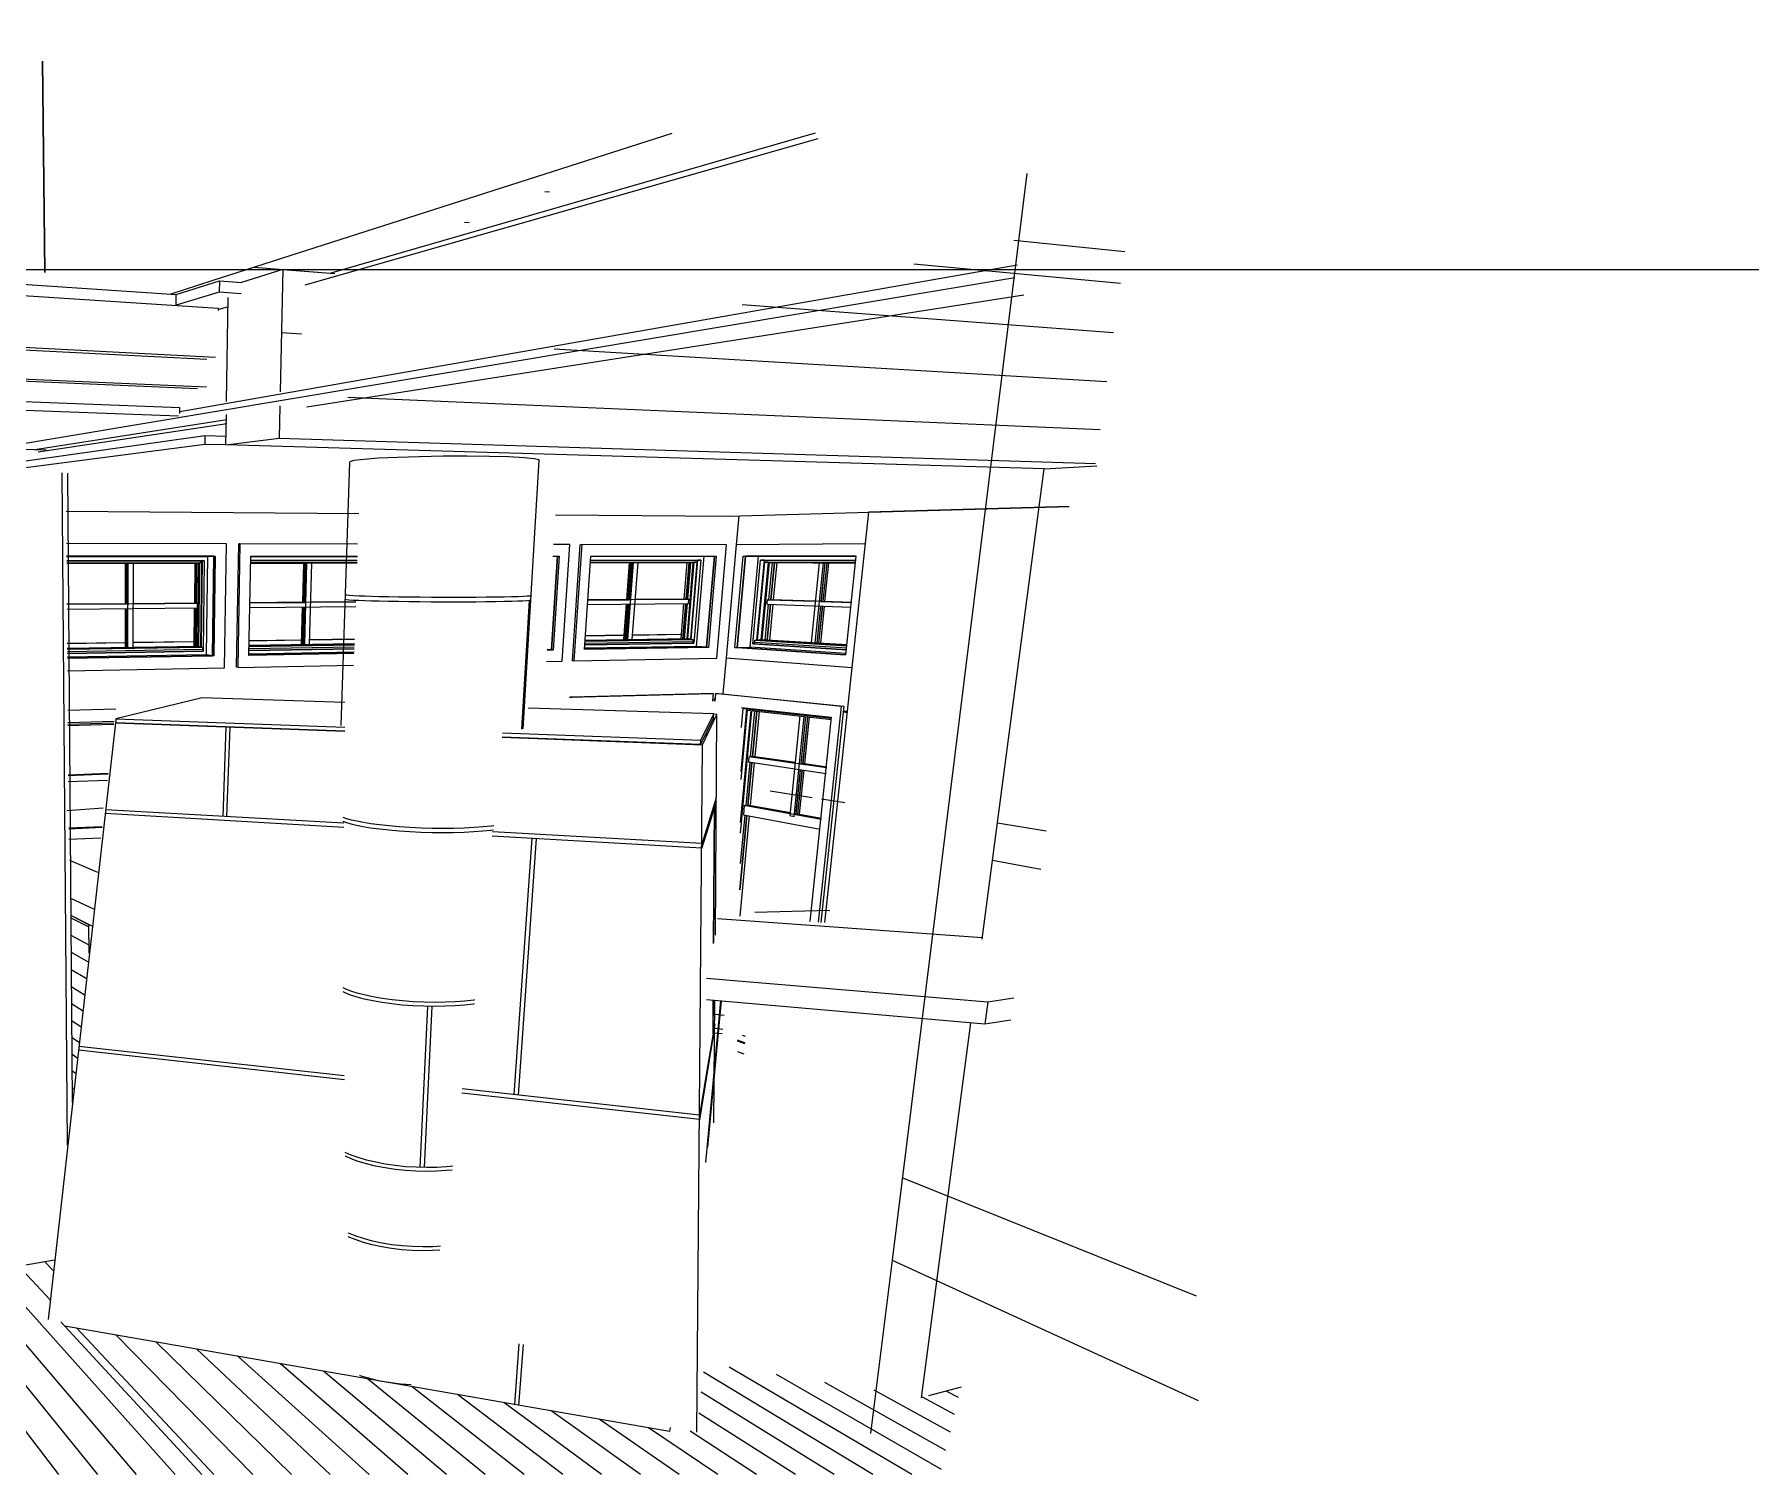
# Model space of a CAD drawing. Header units: inches. Extents: x -536 to 545, y -65 to 280.
# Drawn here: x 325.872 to 327.098, y 116.362 to 117.39 of the extents above; entities that cross this region are included whole.
import ezdxf

# ---------------------------------------------------------------- set-up
doc = ezdxf.new("R2010")
doc.units = ezdxf.units.IN
doc.header["$MEASUREMENT"] = 0
for name, color, linetype, lineweight in [('A-CLNG', 13, 'Continuous', 13), ('A-DOOR-FRAM', 31, 'Continuous', 9), ('A-FLOR', 192, 'Continuous', 13), ('A-FLOR-PATT', 8, 'Continuous', 13), ('A-GLAZ', 151, 'Continuous', 13), ('A-WALL', 113, 'Continuous', 13), ('A-WALL-PATT', 111, 'Continuous', 13), ('C-TOPO', 7, 'Continuous', 9), ('I-WALL', 2, 'Continuous', 13), ('L-SITE-WALL', 31, 'Continuous', 13), ('M-HVAC-CDFF', 50, 'Continuous', 9), ('Q-CASE', 31, 'Continuous', 9), ('S-BEAM', 12, 'Continuous', 9)]:
    doc.layers.add(name, color=color, linetype=linetype, lineweight=lineweight)
pattern_1 = [(0, (-12.018, 20.579), (10.24, 2.56), [0.422, -7.258, 0.422, -7.258, -40.96]), (0, (-12.018, 20.579), (10.24, 2.56), [-15.36, 0.422, -14.938, 0.422, -7.258, -17.92]), (0, (-12.018, 20.579), (10.24, 2.56), [-38.4, 0.422, -4.698, 0.422, -12.378]), (120, (-8.178, 21.859), (-7.337025, 7.5881), [0.422, -7.258, 0.422, -7.258, -40.96]), (120, (-8.178, 21.859), (-7.337025, 7.5881), [-15.36, 0.422, -14.938, 0.422, -7.258, -17.92]), (120, (-8.178, 21.859), (-7.337025, 7.5881), [-38.4, 0.422, -4.698, 0.422, -12.378]), (240, (-6.898, 26.979), (-2.902975, -10.1481), [0.422, -7.258, 0.422, -7.258, -40.96]), (240, (-6.898, 26.979), (-2.902975, -10.1481), [-15.36, 0.422, -14.938, 0.422, -7.258, -17.92]), (240, (-6.898, 26.979), (-2.902975, -10.1481), [-38.4, 0.422, -4.698, 0.422, -12.378])]

# ---------------------------------------------------------------- blocks, each defined once
blk = doc.blocks.new('FP_57-Fireplace 2')
at = {"layer": 'A-FLOR-PATT', "lineweight": 9}
for p, q in [((325.9452, 116.362), (325.7011, 116.6486)), ((325.9729, 116.362), (325.7152, 116.6503)), ((325.8457, 116.5275), (325.7291, 116.652)), ((325.845, 116.5494), (325.7448, 116.6518)), ((325.8443, 116.5694), (325.7566, 116.6554)), ((325.8437, 116.5878), (325.7702, 116.657)), ((325.8899, 116.362), (325.6745, 116.6427)), ((325.9176, 116.362), (325.6885, 116.6449)), ((325.8622, 116.362), (325.6761, 116.6187)), ((325.8345, 116.362), (325.6788, 116.59)), ((325.8859, 116.5075), (325.8797, 116.5139)), ((325.8837, 116.4869), (325.8606, 116.5116)), ((325.8068, 116.362), (325.7308, 116.4806)), ((325.7791, 116.362), (325.7312, 116.4421)), ((325.7514, 116.362), (325.7344, 116.3926))]:
    blk.add_line(p, q, dxfattribs=at)
blk = doc.blocks.new('FP_58-Fireplace 2')
at = {"layer": 'A-FLOR-PATT', "lineweight": 9}
for p, q in [((326.0006, 116.362), (325.9027, 116.4665)), ((326.0283, 116.362), (325.9308, 116.4617)), ((326.056, 116.362), (325.9594, 116.4567)), ((326.0837, 116.362), (325.9884, 116.4516)), ((326.1114, 116.362), (326.018, 116.4464)), ((326.1391, 116.362), (326.0482, 116.4412)), ((326.1667, 116.362), (326.0789, 116.4358)), ((326.1944, 116.362), (326.1102, 116.4304)), ((326.4713, 116.362), (326.3502, 116.4352)), ((326.499, 116.362), (326.3687, 116.4388)), ((326.5202, 116.3657), (326.4025, 116.4334)), ((326.5234, 116.3793), (326.437, 116.4279)), ((326.2221, 116.362), (326.1421, 116.4248)), ((326.2498, 116.362), (326.1745, 116.4192)), ((326.4436, 116.362), (326.3486, 116.4209)), ((326.5266, 116.3924), (326.4721, 116.4223)), ((326.5296, 116.405), (326.5068, 116.4172)), ((326.5325, 116.417), (326.5236, 116.4217)), ((326.2775, 116.362), (326.2077, 116.4134)), ((326.3052, 116.362), (326.2414, 116.4075)), ((326.4159, 116.362), (326.347, 116.4059)), ((326.3329, 116.362), (326.2758, 116.4015)), ((326.3605, 116.362), (326.3109, 116.3954)), ((326.3882, 116.362), (326.3407, 116.3931))]:
    blk.add_line(p, q, dxfattribs=at)
blk = doc.blocks.new('FP_59-Fireplace 2')
at = {"layer": 'A-WALL-PATT', "lineweight": 9}
for p, q in [((326.0498, 117.2225), (326.087, 117.2197)), ((326.3779, 117.1976), (326.6432, 117.1775)), ((326.0488, 117.1775), (326.0632, 117.1767)), ((326.2437, 117.166), (326.6383, 117.1426)), ((326.0962, 117.1313), (326.6336, 117.1083))]:
    blk.add_line(p, q, dxfattribs=at)
blk = doc.blocks.new('FP_60-Fireplace 2')
at = {"layer": 'A-WALL-PATT', "lineweight": 9}
for p, q in [((326.1796, 117.2563), (326.183, 117.256)), ((326.5006, 117.2265), (326.6481, 117.2128)), ((326.0288, 117.2241), (326.087, 117.2197)), ((326.3779, 117.1976), (326.6432, 117.1775))]:
    blk.add_line(p, q, dxfattribs=at)
blk = doc.blocks.new('FP_61-Fireplace 2')
at = {"layer": 'A-WALL-PATT', "lineweight": 9}
for p, q in [((325.9303, 116.8989), (325.9306, 116.8989)), ((326.3514, 116.8901), (326.3528, 116.8902)), ((326.3516, 116.8905), (326.3531, 116.8906))]:
    blk.add_line(p, q, dxfattribs=at)
blk = doc.blocks.new('FP_62-Fireplace 2')
at = {"layer": 'A-WALL-PATT', "lineweight": 9}
for p, q in [((326.0071, 116.832), (326.0093, 116.8959)), ((326.0099, 116.8319), (326.0121, 116.8958)), ((326.0933, 116.8241), (325.9228, 116.834)), ((326.0934, 116.8271), (325.9232, 116.8368)), ((326.349, 116.8126), (326.1996, 116.8211)), ((326.3489, 116.8094), (326.1993, 116.818)), ((326.215, 116.6333), (326.2278, 116.8164)), ((326.2181, 116.6329), (326.231, 116.8162)), ((326.0938, 116.6438), (325.9038, 116.665)), ((326.0937, 116.6467), (325.9041, 116.6677)), ((326.3474, 116.6186), (326.178, 116.6374)), ((326.3473, 116.6156), (326.1776, 116.6345)), ((326.2154, 116.4119), (326.2186, 116.4555)), ((326.2184, 116.4114), (326.2216, 116.455))]:
    blk.add_line(p, q, dxfattribs=at)
blk = doc.blocks.new('FP_63-Fireplace 2')
at = {"layer": 'A-WALL-PATT', "lineweight": 9}
for p, q in [((326.3594, 116.8453), (326.3536, 116.8268)), ((326.3594, 116.8427), (326.3536, 116.8238)), ((326.3575, 116.7413), (326.3582, 116.8388)), ((326.3576, 116.7419), (326.3583, 116.8392)), ((326.3536, 116.8238), (326.3489, 116.8089)), ((326.3536, 116.8268), (326.349, 116.8121)), ((326.3536, 116.8268), (326.3536, 116.8268)), ((326.3536, 116.8238), (326.3536, 116.8238)), ((326.3571, 116.6767), (326.3572, 116.7009)), ((326.3572, 116.6774), (326.3574, 116.7009)), ((326.3583, 116.6839), (326.3525, 116.6491)), ((326.3582, 116.6814), (326.3525, 116.6463)), ((326.3525, 116.6491), (326.3474, 116.6184)), ((326.3525, 116.6491), (326.3525, 116.6491)), ((326.3525, 116.6463), (326.3473, 116.6154)), ((326.3525, 116.6463), (326.3525, 116.6463))]:
    blk.add_line(p, q, dxfattribs=at)
blk = doc.blocks.new('FP_65-Fireplace 2')
at = {"layer": 'A-WALL-PATT', "lineweight": 9}
for p, q in [((325.7802, 116.8193), (325.8395, 116.7893)), ((325.7805, 116.8096), (325.8397, 116.7783)), ((325.7808, 116.8), (325.84, 116.7673)), ((325.7811, 116.7904), (325.8402, 116.7564)), ((325.7815, 116.7809), (325.8404, 116.7455)), ((325.7818, 116.7714), (325.8406, 116.7347)), ((325.7821, 116.762), (325.8408, 116.7239)), ((325.8983, 116.7596), (325.9113, 116.7531)), ((325.7824, 116.7525), (325.841, 116.7132)), ((325.8984, 116.7473), (325.9113, 116.7404)), ((325.7827, 116.7432), (325.8412, 116.7025)), ((325.8985, 116.735), (325.9107, 116.7282)), ((325.783, 116.7338), (325.8415, 116.6919)), ((325.7833, 116.7245), (325.8417, 116.6813)), ((325.8986, 116.7227), (325.9094, 116.7165)), ((325.7836, 116.7153), (325.8419, 116.6708)), ((325.8987, 116.7105), (325.908, 116.7049)), ((325.7839, 116.706), (325.8421, 116.6603)), ((325.8988, 116.6984), (325.9067, 116.6935)), ((325.7842, 116.6968), (325.8423, 116.6499)), ((325.7844, 116.6877), (325.8425, 116.6395)), ((325.8989, 116.6863), (325.9055, 116.6821)), ((325.7847, 116.6785), (325.8427, 116.6291)), ((325.8989, 116.6744), (325.9042, 116.6708)), ((325.785, 116.6695), (325.8429, 116.6188)), ((325.899, 116.6624), (325.9029, 116.6597)), ((325.7853, 116.6604), (325.8431, 116.6086)), ((325.8991, 116.6506), (325.9017, 116.6487)), ((325.8992, 116.6387), (325.9005, 116.6378))]:
    blk.add_line(p, q, dxfattribs=at)
blk = doc.blocks.new('FP_66-Fireplace 2')
at = {"layer": 'M-HVAC-CDFF'}
for p, q in [((326.2326, 117.0864), (326.2212, 116.8945)), ((326.1083, 116.986), (326.1041, 116.9861)), ((326.1084, 116.9892), (326.1042, 116.9893)), ((326.1131, 116.9858), (326.1083, 116.986)), ((326.1132, 116.989), (326.1084, 116.9892)), ((326.1186, 116.9856), (326.1131, 116.9858)), ((326.1187, 116.9889), (326.1132, 116.989)), ((326.1252, 116.9855), (326.1186, 116.9856)), ((326.1186, 116.9856), (326.1186, 116.9856)), ((326.1253, 116.9888), (326.1187, 116.9889)), ((326.1187, 116.9889), (326.1187, 116.9889)), ((326.1323, 116.9854), (326.1252, 116.9855)), ((326.1324, 116.9886), (326.1253, 116.9888)), ((326.1398, 116.9853), (326.1323, 116.9854)), ((326.1399, 116.9885), (326.1324, 116.9886)), ((326.1477, 116.9852), (326.1398, 116.9853)), ((326.1478, 116.9885), (326.1399, 116.9885)), ((326.1558, 116.9851), (326.1477, 116.9852)), ((326.1559, 116.9884), (326.1478, 116.9885)), ((326.1639, 116.9851), (326.1558, 116.9851)), ((326.1641, 116.9884), (326.1559, 116.9884)), ((326.1721, 116.9851), (326.1639, 116.9851)), ((326.1722, 116.9884), (326.1641, 116.9884)), ((326.18, 116.9851), (326.1721, 116.9851)), ((326.1802, 116.9884), (326.1722, 116.9884)), ((326.1877, 116.9851), (326.18, 116.9851)), ((326.1879, 116.9884), (326.1802, 116.9884)), ((326.1949, 116.9852), (326.1877, 116.9851)), ((326.1951, 116.9885), (326.1879, 116.9884)), ((326.2016, 116.9853), (326.1949, 116.9852)), ((326.2018, 116.9885), (326.1951, 116.9885)), ((326.2077, 116.9854), (326.2016, 116.9853)), ((326.2079, 116.9886), (326.2018, 116.9885)), ((326.213, 116.9855), (326.2077, 116.9854)), ((326.2132, 116.9887), (326.2079, 116.9886)), ((326.2176, 116.9856), (326.213, 116.9855)), ((326.2178, 116.9889), (326.2132, 116.9887)), ((326.2213, 116.9858), (326.2176, 116.9856)), ((326.2215, 116.989), (326.2178, 116.9889)), ((326.2205, 116.8942), (326.226, 116.9861)), ((326.221, 116.8945), (326.2264, 116.9862)), ((326.2241, 116.986), (326.2213, 116.9858)), ((326.2242, 116.9892), (326.2215, 116.989)), ((326.2259, 116.9861), (326.2241, 116.986)), ((326.2261, 116.9893), (326.2242, 116.9892)), ((326.2268, 116.9863), (326.2259, 116.9861)), ((326.227, 116.9895), (326.2261, 116.9893)), ((326.1025, 116.8255), (326.0985, 116.8265)), ((326.1027, 116.8285), (326.0986, 116.8294)), ((326.1072, 116.8246), (326.1025, 116.8255)), ((326.1073, 116.8276), (326.1027, 116.8285)), ((326.1125, 116.8237), (326.1072, 116.8246)), ((326.1126, 116.8267), (326.1073, 116.8276)), ((326.1188, 116.8229), (326.1125, 116.8237)), ((326.1125, 116.8237), (326.1125, 116.8237)), ((326.1189, 116.8259), (326.1126, 116.8267)), ((326.1126, 116.8267), (326.1126, 116.8267)), ((326.1256, 116.8221), (326.1188, 116.8229)), ((326.1258, 116.8252), (326.1189, 116.8259)), ((326.1329, 116.8215), (326.1256, 116.8221)), ((326.133, 116.8246), (326.1258, 116.8252)), ((326.1405, 116.821), (326.1329, 116.8215)), ((326.1406, 116.8241), (326.133, 116.8246)), ((326.1483, 116.8206), (326.1405, 116.821)), ((326.1485, 116.8237), (326.1406, 116.8241)), ((326.1562, 116.8204), (326.1483, 116.8206)), ((326.1564, 116.8235), (326.1485, 116.8237)), ((326.1641, 116.8203), (326.1562, 116.8204)), ((326.1642, 116.8234), (326.1564, 116.8235)), ((326.1718, 116.8204), (326.1641, 116.8203)), ((326.1719, 116.8235), (326.1642, 116.8234)), ((326.1792, 116.8206), (326.1718, 116.8204)), ((326.1793, 116.8237), (326.1719, 116.8235)), ((326.1862, 116.8209), (326.1792, 116.8206)), ((326.1864, 116.824), (326.1793, 116.8237)), ((326.1927, 116.8214), (326.1862, 116.8209)), ((326.1929, 116.8245), (326.1864, 116.824)), ((326.1986, 116.822), (326.1927, 116.8214)), ((326.1988, 116.8251), (326.1929, 116.8245)), ((326.2003, 116.8223), (326.1986, 116.822)), ((326.2006, 116.8253), (326.1988, 116.8251)), ((326.0982, 116.7044), (326.0943, 116.706)), ((326.0983, 116.7073), (326.0944, 116.7088)), ((326.1028, 116.703), (326.0982, 116.7044)), ((326.1029, 116.7059), (326.0983, 116.7073)), ((326.1079, 116.7016), (326.1028, 116.703)), ((326.108, 116.7045), (326.1029, 116.7059)), ((326.114, 116.7003), (326.1079, 116.7016)), ((326.1079, 116.7016), (326.1079, 116.7016)), ((326.1141, 116.7032), (326.108, 116.7045)), ((326.108, 116.7045), (326.108, 116.7045)), ((326.1207, 116.6991), (326.114, 116.7003)), ((326.1208, 116.702), (326.1141, 116.7032)), ((326.1277, 116.6981), (326.1207, 116.6991)), ((326.1279, 116.701), (326.1208, 116.702)), ((326.1351, 116.6973), (326.1277, 116.6981)), ((326.1352, 116.7003), (326.1279, 116.701)), ((326.1428, 116.6997), (326.1352, 116.7003)), ((326.1505, 116.6993), (326.1428, 116.6997)), ((326.1582, 116.6992), (326.1505, 116.6993)), ((326.1657, 116.6993), (326.1582, 116.6992)), ((326.1729, 116.6996), (326.1657, 116.6993)), ((326.1798, 116.7002), (326.1729, 116.6996)), ((326.186, 116.698), (326.1796, 116.6973)), ((326.1861, 116.7009), (326.1798, 116.7002)), ((326.1864, 116.6981), (326.186, 116.698)), ((326.1867, 116.701), (326.1861, 116.7009)), ((326.1427, 116.6968), (326.1351, 116.6973)), ((326.1504, 116.6964), (326.1427, 116.6968)), ((326.148, 116.5814), (326.1534, 116.6963)), ((326.1581, 116.6963), (326.1504, 116.6964)), ((326.151, 116.5813), (326.1565, 116.6963)), ((326.1656, 116.6964), (326.1581, 116.6963)), ((326.1728, 116.6967), (326.1656, 116.6964)), ((326.1796, 116.6973), (326.1728, 116.6967)), ((326.0987, 116.5902), (326.0944, 116.5921)), ((326.0986, 116.5875), (326.0945, 116.5893)), ((326.1035, 116.5856), (326.0986, 116.5875)), ((326.1037, 116.5884), (326.0987, 116.5902)), ((326.1096, 116.5866), (326.1037, 116.5884)), ((326.1037, 116.5884), (326.1037, 116.5884)), ((326.1095, 116.5839), (326.1035, 116.5856)), ((326.1035, 116.5856), (326.1035, 116.5856)), ((326.1159, 116.5823), (326.1095, 116.5839)), ((326.1161, 116.5851), (326.1096, 116.5866)), ((326.1228, 116.581), (326.1159, 116.5823)), ((326.1229, 116.5838), (326.1161, 116.5851)), ((326.13, 116.5799), (326.1228, 116.581)), ((326.1301, 116.5827), (326.1229, 116.5838)), ((326.1374, 116.5792), (326.13, 116.5799)), ((326.1375, 116.5819), (326.1301, 116.5827)), ((326.1449, 116.5787), (326.1374, 116.5792)), ((326.145, 116.5815), (326.1375, 116.5819)), ((326.1523, 116.5785), (326.1449, 116.5787)), ((326.1525, 116.5813), (326.145, 116.5815)), ((326.1596, 116.5787), (326.1523, 116.5785)), ((326.1598, 116.5814), (326.1525, 116.5813)), ((326.1667, 116.5791), (326.1596, 116.5787)), ((326.1668, 116.5819), (326.1598, 116.5814)), ((326.1707, 116.5795), (326.1667, 116.5791)), ((326.1711, 116.5823), (326.1668, 116.5819)), ((326.0966, 116.5345), (326.0964, 116.5346)), ((326.1014, 116.5298), (326.0965, 116.5318)), ((326.1015, 116.5325), (326.0966, 116.5345)), ((326.1073, 116.5278), (326.1014, 116.5298)), ((326.1014, 116.5298), (326.1014, 116.5298)), ((326.1074, 116.5305), (326.1015, 116.5325)), ((326.1015, 116.5325), (326.1015, 116.5325)), ((326.1137, 116.5261), (326.1073, 116.5278)), ((326.1138, 116.5288), (326.1074, 116.5305)), ((326.1204, 116.5246), (326.1137, 116.5261)), ((326.1206, 116.5273), (326.1138, 116.5288)), ((326.1277, 116.5261), (326.1206, 116.5273)), ((326.135, 116.5253), (326.1277, 116.5261)), ((326.1275, 116.5234), (326.1204, 116.5246)), ((326.1348, 116.5226), (326.1275, 116.5234)), ((326.1422, 116.522), (326.1348, 116.5226)), ((326.1424, 116.5248), (326.135, 116.5253)), ((326.1496, 116.5219), (326.1422, 116.522)), ((326.1497, 116.5246), (326.1424, 116.5248)), ((326.1568, 116.522), (326.1496, 116.5219)), ((326.1569, 116.5247), (326.1497, 116.5246)), ((326.1619, 116.5224), (326.1568, 116.522)), ((326.1624, 116.5251), (326.1569, 116.5247))]:
    blk.add_line(p, q, dxfattribs=at)
blk = doc.blocks.new('FP_67-Fireplace 2')
at = {"layer": 'M-HVAC-CDFF'}
for p, q in [((326.0914, 116.897), (326.0976, 117.085)), ((326.0953, 116.9867), (326.0944, 116.9869)), ((326.0954, 116.9899), (326.0945, 116.9901)), ((326.0972, 116.9865), (326.0953, 116.9867)), ((326.0973, 116.9897), (326.0954, 116.9899)), ((326.1001, 116.9863), (326.0972, 116.9865)), ((326.1002, 116.9895), (326.0973, 116.9897)), ((326.104, 116.9861), (326.1001, 116.9863)), ((326.1042, 116.9893), (326.1002, 116.9895)), ((326.0948, 116.8306), (326.093, 116.8313)), ((326.0947, 116.8276), (326.093, 116.8283)), ((326.0985, 116.8265), (326.0947, 116.8276)), ((326.0986, 116.8294), (326.0948, 116.8306)), ((326.0944, 116.7088), (326.0928, 116.7097)), ((326.0943, 116.706), (326.0928, 116.7068))]:
    blk.add_line(p, q, dxfattribs=at)

msp = doc.modelspace()

# ---------------------------------------------------------------- hatches: boundary and pattern name
at = {"layer": 'A-WALL-PATT', "lineweight": 9}
h = msp.add_hatch(dxfattribs=at)
h.set_pattern_fill('FP_47', color=256, style=0, pattern_type=2)
h.set_pattern_definition(pattern_1)
h.paths.add_polyline_path([(337.13241, 117.22223), (337.13241, 117.72223), (291.6768, 117.72223), (291.6768, 117.22223), (309.66571, 117.22223)], flags=0)
h.paths.add_polyline_path([(288.1768, 117.22223), (288.1768, 117.72223), (278.41104, 117.72223), (278.41104, 117.22223)], flags=0)
h = msp.add_hatch(dxfattribs=at)
h.set_pattern_fill('FP_47', color=256, style=0, pattern_type=2)
h.set_pattern_definition(pattern_1)
h.paths.add_polyline_path([(337.13241, 117.22223), (337.13241, 117.72223), (291.6768, 117.72223), (291.6768, 117.22223), (309.65709, 117.22223)], flags=0)
h.paths.add_polyline_path([(288.1768, 117.22223), (288.1768, 117.72223), (285.74433, 117.71043), (285.74433, 117.22223)], flags=0)

# ---------------------------------------------------------------- linework, layer by layer
at = {"layer": 'A-CLNG'}
for p, q in [((325.57326, 117.13949), (325.97623, 117.12406)), ((325.97538, 117.11781), (325.57377, 117.13229)), ((325.97619, 117.11971), (325.97623, 117.12406)), ((325.64423, 117.05454), (325.99406, 117.1041)), ((325.99406, 117.1041), (325.99399, 117.09769)), ((325.99406, 117.1041), (326.00929, 117.10363)), ((325.99399, 117.09769), (325.64439, 117.05185)), ((326.00919, 117.09725), (325.99399, 117.09769)), ((326.36776, 117.04638), (326.61138, 117.05342)), ((325.89514, 117.04995), (326.104, 117.04837)), ((326.24457, 117.04731), (326.36776, 117.04638))]:
    msp.add_line(p, q, dxfattribs=at)
at = {"layer": 'A-DOOR-FRAM'}
for p, q in [((325.87972, 117.22051), (325.87816, 117.37142)), ((325.87816, 117.37142), (325.87972, 117.22051))]:
    msp.add_line(p, q, dxfattribs=at)
at = {"layer": 'A-FLOR'}
for p, q in [((325.31103, 117.24934), (325.97363, 117.20469)), ((325.9737, 117.20471), (326.00447, 117.21449)), ((326.00447, 117.21449), (326.00436, 117.20635)), ((326.00447, 117.21449), (326.02019, 117.21337)), ((325.97357, 117.197), (325.97363, 117.20469)), ((326.00436, 117.20635), (325.97364, 117.19698)), ((326.02005, 117.20527), (326.00436, 117.20635)), ((325.89133, 116.47109), (325.99203, 116.36198)), ((326.32607, 116.39276), (325.89414, 116.46804)), ((326.53427, 116.42457), (326.51101, 116.41833)), ((326.32647, 116.3956), (326.32607, 116.39276))]:
    msp.add_line(p, q, dxfattribs=at)
at = {"layer": 'A-GLAZ', "lineweight": 9}
for p, q in [((326.00957, 117.02659), (325.89532, 117.02683)), ((325.89537, 117.0177), (325.99613, 117.01771)), ((325.89538, 117.01776), (326.00059, 117.01777)), ((326.00059, 117.01777), (325.89538, 117.01776)), ((325.89539, 117.01776), (326.00139, 117.01777)), ((325.99523, 116.94744), (325.99613, 117.01771)), ((325.99599, 117.01777), (326.00059, 117.01777)), ((326.00059, 117.01777), (325.99962, 116.94672)), ((325.99962, 116.94672), (326.00059, 117.01777)), ((326.00139, 117.01777), (326.00041, 116.94659)), ((326.00059, 117.01777), (326.00139, 117.01777)), ((326.0082, 116.93819), (326.00957, 117.02659)), ((326.0168, 116.93852), (326.01832, 117.02655)), ((326.01915, 117.02657), (326.01762, 116.93838)), ((326.01915, 117.02657), (326.01832, 117.02655)), ((326.10323, 117.0264), (326.01915, 117.02657)), ((326.02562, 116.94703), (326.02696, 117.01777)), ((326.02696, 117.01777), (326.10294, 117.01778)), ((326.02699, 117.01771), (326.10301, 117.01772)), ((326.24598, 117.01779), (326.24176, 116.95091)), ((326.24176, 116.95091), (326.24598, 117.01779)), ((326.2427, 117.01779), (326.24715, 117.01779)), ((326.24278, 117.01779), (326.24598, 117.01779)), ((326.24715, 117.01779), (326.24291, 116.9508)), ((326.2548, 117.02608), (326.24322, 117.0261)), ((326.24598, 117.01779), (326.24715, 117.01779)), ((326.24941, 116.94288), (326.2548, 117.02608)), ((326.25658, 116.94317), (326.26207, 117.02605)), ((326.26327, 117.02606), (326.25775, 116.94304)), ((326.26327, 117.02606), (326.26207, 117.02605)), ((326.36676, 117.02585), (326.26327, 117.02606)), ((326.26525, 116.95119), (326.26978, 117.01779)), ((326.26978, 117.01779), (326.35936, 117.01779)), ((326.26991, 117.01773), (326.35063, 117.01774)), ((326.34521, 116.95343), (326.35063, 117.01774)), ((326.35035, 117.0178), (326.35803, 117.01779)), ((326.35803, 117.01779), (326.35246, 116.95283)), ((326.35246, 116.95283), (326.35803, 117.01779)), ((326.35936, 117.01779), (326.35376, 116.95272)), ((326.35803, 117.01779), (326.35936, 117.01779)), ((326.3597, 116.94502), (326.36676, 117.02585)), ((326.37356, 117.02583), (326.3664, 116.94515)), ((326.37268, 116.95258), (326.37854, 117.01779)), ((326.46586, 117.02656), (326.37356, 117.02583)), ((326.37433, 116.95263), (326.38021, 117.01779)), ((326.38021, 117.01779), (326.37433, 116.95263)), ((326.37854, 117.01779), (326.45917, 117.01777)), ((326.37854, 117.01779), (326.38021, 117.01779)), ((326.38021, 117.01779), (326.45921, 117.01777)), ((326.38021, 117.01779), (326.38993, 117.01779)), ((326.45921, 117.01777), (326.38021, 117.01779)), ((326.38358, 116.95288), (326.38955, 117.01774)), ((326.38955, 117.01774), (326.45947, 117.01772)), ((326.45917, 117.01777), (326.45169, 116.94734)), ((325.99236, 117.01464), (325.89539, 117.01456)), ((325.89539, 117.01455), (325.9936, 117.01463)), ((325.89539, 117.01275), (325.93803, 117.0128)), ((325.89539, 117.01275), (325.93803, 117.0128)), ((325.93803, 117.0128), (325.89539, 117.01275)), ((325.8954, 117.01314), (325.99168, 117.01325)), ((325.8954, 117.01272), (325.98957, 117.01284)), ((325.94304, 117.01281), (325.98792, 117.01286)), ((325.94304, 117.01281), (325.98792, 117.01286)), ((325.98792, 117.01286), (325.94304, 117.01281)), ((325.98682, 116.9843), (325.98714, 117.01287)), ((325.98792, 117.01286), (325.98714, 117.01287)), ((325.98792, 117.01286), (325.98761, 116.98425)), ((325.98792, 117.01286), (325.98761, 116.98425)), ((325.98761, 116.98425), (325.98792, 117.01286)), ((325.98869, 117.01285), (325.98792, 117.01286)), ((325.98792, 117.01286), (325.98869, 117.01285)), ((325.98836, 116.9842), (325.98869, 117.01285)), ((325.98869, 117.01285), (325.98957, 117.01284)), ((325.98957, 117.01284), (325.98889, 116.95345)), ((325.98976, 116.95347), (325.99045, 117.01326)), ((325.99168, 117.01325), (325.99045, 117.01326)), ((325.99168, 117.01325), (325.99097, 116.95328)), ((325.99162, 116.953), (325.99236, 117.01464)), ((325.9936, 117.01463), (325.99236, 117.01464)), ((325.9936, 117.01463), (325.99281, 116.94998)), ((326.02694, 117.01329), (326.10288, 117.01338)), ((326.02694, 117.01289), (326.10289, 117.01298)), ((326.02695, 117.01466), (326.10291, 117.01472)), ((326.02695, 117.01291), (326.06549, 117.01296)), ((326.02695, 117.01291), (326.06549, 117.01296)), ((326.06549, 117.01296), (326.02695, 117.01291)), ((326.10293, 117.01473), (326.02696, 117.01467)), ((326.07055, 117.01296), (326.10292, 117.01301)), ((326.07055, 117.01296), (326.10292, 117.01301)), ((326.10292, 117.01301), (326.07055, 117.01296)), ((326.26968, 117.01357), (326.34558, 117.01366)), ((326.26969, 117.01319), (326.34275, 117.01329)), ((326.26973, 117.01486), (326.34831, 117.01492)), ((326.26974, 117.01321), (326.29843, 117.01325)), ((326.26974, 117.01321), (326.29843, 117.01325)), ((326.29843, 117.01325), (326.26974, 117.01321)), ((326.34624, 117.01493), (326.26977, 117.01487)), ((326.30356, 117.01326), (326.34, 117.0133)), ((326.30356, 117.01326), (326.34, 117.0133)), ((326.34, 117.0133), (326.30356, 117.01326)), ((326.33654, 116.98716), (326.33868, 117.01331)), ((326.34, 117.0133), (326.33785, 116.98711)), ((326.34, 117.0133), (326.33785, 116.98711)), ((326.33785, 116.98711), (326.34, 117.0133)), ((326.34275, 117.01329), (326.33825, 116.95886)), ((326.34, 117.0133), (326.33868, 117.01331)), ((326.33898, 116.95886), (326.34352, 117.01367)), ((326.33912, 116.98707), (326.34128, 117.01329)), ((326.34128, 117.01329), (326.34, 117.0133)), ((326.34, 117.0133), (326.34128, 117.01329)), ((326.34558, 117.01366), (326.34101, 116.95877)), ((326.34128, 117.01329), (326.34275, 117.01329)), ((326.34153, 116.95851), (326.34624, 117.01493)), ((326.34831, 117.01492), (326.34335, 116.95576)), ((326.34558, 117.01366), (326.34352, 117.01367)), ((326.34831, 117.01492), (326.34624, 117.01493)), ((326.38557, 116.95516), (326.39109, 117.01489)), ((326.38844, 116.95784), (326.39374, 117.0149)), ((326.38894, 116.95808), (326.39411, 117.01361)), ((326.39374, 117.0149), (326.39109, 117.01489)), ((326.39109, 117.01489), (326.45913, 117.01468)), ((326.39155, 116.95815), (326.39675, 117.01361)), ((326.39219, 116.95811), (326.39736, 117.01322)), ((326.4592, 117.01469), (326.39374, 117.0149)), ((326.39675, 117.01361), (326.39411, 117.01361)), ((326.39411, 117.01361), (326.45906, 117.01332)), ((326.45913, 117.01334), (326.39675, 117.01361)), ((326.39926, 117.01322), (326.39675, 116.98661)), ((326.39736, 117.01322), (326.45908, 117.01293)), ((326.39736, 117.01322), (326.39926, 117.01322)), ((326.3984, 116.98662), (326.40091, 117.01323)), ((326.3984, 116.98662), (326.40091, 117.01323)), ((326.40091, 117.01323), (326.3984, 116.98662)), ((326.40091, 117.01323), (326.39926, 117.01322)), ((326.39926, 117.01322), (326.40091, 117.01323)), ((326.40262, 117.01323), (326.4001, 116.98663)), ((326.40091, 117.01323), (326.43287, 117.01308)), ((326.40091, 117.01323), (326.43287, 117.01308)), ((326.40091, 117.01323), (326.40262, 117.01323)), ((326.43287, 117.01308), (326.40091, 117.01323)), ((326.43828, 117.01305), (326.45918, 117.01295)), ((326.43828, 117.01305), (326.45918, 117.01295)), ((326.45918, 117.01295), (326.43828, 117.01305)), ((325.98649, 116.95343), (325.98679, 116.9809)), ((325.98757, 116.98089), (325.98727, 116.95342)), ((325.98757, 116.98089), (325.98727, 116.95342)), ((325.98727, 116.95342), (325.98757, 116.98089)), ((325.98802, 116.95341), (325.98833, 116.98088)), ((326.33422, 116.95886), (326.33628, 116.98404)), ((326.3376, 116.98404), (326.33553, 116.95889)), ((326.3376, 116.98404), (326.33553, 116.95889)), ((326.33553, 116.95889), (326.3376, 116.98404)), ((326.33679, 116.95887), (326.33887, 116.98403)), ((326.39646, 116.98352), (326.39406, 116.95798)), ((326.39568, 116.95793), (326.3981, 116.98349)), ((326.39568, 116.95793), (326.3981, 116.98349)), ((326.3981, 116.98349), (326.39568, 116.95793)), ((326.3998, 116.98346), (326.39737, 116.95783)), ((326.10088, 116.955), (326.02581, 116.95383)), ((326.1009, 116.95515), (326.02582, 116.95398)), ((326.26563, 116.95451), (326.34305, 116.95579)), ((326.34335, 116.95576), (326.26563, 116.95448)), ((326.26573, 116.95577), (326.34257, 116.95701)), ((326.26583, 116.95721), (326.34269, 116.95843)), ((326.26585, 116.95732), (326.34153, 116.95851)), ((326.34101, 116.95877), (326.26587, 116.95759)), ((326.33952, 116.95888), (326.26591, 116.95773)), ((326.33952, 116.95888), (326.34101, 116.95877)), ((326.34153, 116.95851), (326.34269, 116.95843)), ((326.34269, 116.95843), (326.34257, 116.95701)), ((326.34257, 116.95701), (326.34305, 116.95579)), ((326.34305, 116.95579), (326.34335, 116.95576)), ((326.38557, 116.95516), (326.38596, 116.95517)), ((326.45236, 116.95095), (326.38557, 116.95516)), ((326.38596, 116.95517), (326.38681, 116.95637)), ((326.38596, 116.95517), (326.45238, 116.95099)), ((326.38681, 116.95637), (326.38695, 116.95781)), ((326.38681, 116.95637), (326.45254, 116.95232)), ((326.38695, 116.95781), (326.38844, 116.95784)), ((326.38695, 116.95781), (326.4527, 116.95385)), ((326.38844, 116.95784), (326.45275, 116.95398)), ((326.38894, 116.95808), (326.39086, 116.95813)), ((326.45278, 116.95427), (326.38894, 116.95808)), ((326.45285, 116.95444), (326.39086, 116.95813)), ((325.99008, 116.95342), (325.89586, 116.95194)), ((325.99097, 116.95328), (325.89586, 116.95179)), ((325.89587, 116.95149), (325.99162, 116.953)), ((325.89587, 116.95137), (325.99231, 116.9529)), ((325.89588, 116.94979), (325.99229, 116.95135)), ((325.89589, 116.94842), (325.99262, 116.95001)), ((325.99281, 116.94998), (325.89589, 116.94838)), ((325.99523, 116.94744), (325.89591, 116.94574)), ((325.99962, 116.94672), (325.89594, 116.94493)), ((325.89594, 116.94493), (325.99962, 116.94672)), ((326.00041, 116.94659), (325.89594, 116.94478)), ((325.99008, 116.95342), (325.99097, 116.95328)), ((325.99162, 116.953), (325.99231, 116.9529)), ((325.99231, 116.9529), (325.99229, 116.95135)), ((325.99229, 116.95135), (325.99262, 116.95001)), ((325.99262, 116.95001), (325.99281, 116.94998)), ((325.99962, 116.94672), (325.99528, 116.94744)), ((326.00041, 116.94659), (325.99962, 116.94672)), ((326.10055, 116.94833), (326.02562, 116.94703)), ((326.10057, 116.94847), (326.02563, 116.94717)), ((326.02563, 116.94717), (326.10057, 116.94847)), ((326.10067, 116.94924), (326.02569, 116.94796)), ((326.10075, 116.95176), (326.02573, 116.95053)), ((326.02574, 116.95056), (326.10076, 116.95179)), ((326.02576, 116.95189), (326.10081, 116.9531)), ((326.02579, 116.95342), (326.10086, 116.95461)), ((326.0258, 116.95354), (326.10087, 116.95472)), ((326.23801, 116.94266), (326.24941, 116.94288)), ((326.24291, 116.9508), (326.23851, 116.95072)), ((326.24176, 116.95091), (326.23854, 116.95086)), ((326.23854, 116.95086), (326.24176, 116.95091)), ((326.24176, 116.95091), (326.23862, 116.95122)), ((326.24291, 116.9508), (326.24176, 116.95091)), ((326.25775, 116.94304), (326.25658, 116.94317)), ((326.25775, 116.94304), (326.3597, 116.94502)), ((326.35376, 116.95272), (326.26525, 116.95119)), ((326.35246, 116.95283), (326.26528, 116.95132)), ((326.26528, 116.95132), (326.35246, 116.95283)), ((326.34521, 116.95343), (326.26546, 116.95206)), ((326.35246, 116.95283), (326.34525, 116.95343)), ((326.35376, 116.95272), (326.35246, 116.95283)), ((326.3664, 116.94515), (326.4564, 116.93845)), ((326.37268, 116.95258), (326.37433, 116.95263)), ((326.45169, 116.94734), (326.37268, 116.95258)), ((326.37433, 116.95263), (326.38354, 116.95288)), ((326.45175, 116.9475), (326.37433, 116.95263)), ((326.37433, 116.95263), (326.45175, 116.9475)), ((326.45209, 116.9484), (326.38358, 116.95288)), ((325.89601, 116.93601), (326.0082, 116.93819)), ((326.01762, 116.93838), (326.0168, 116.93852)), ((326.01762, 116.93838), (326.10027, 116.93998)), ((326.25486, 116.91725), (326.3562, 116.91989)), ((326.35749, 116.91973), (326.25602, 116.91708)), ((326.3562, 116.91989), (326.35749, 116.91973)), ((326.35701, 116.91427), (326.35749, 116.91973)), ((326.3589, 116.91968), (326.35843, 116.91423)), ((326.3589, 116.91968), (326.36055, 116.91975)), ((326.44888, 116.91058), (326.3589, 116.91968)), ((326.36055, 116.91975), (326.45061, 116.91066)), ((325.89622, 116.90789), (325.93047, 116.90879)), ((325.93047, 116.90857), (325.89622, 116.90767)), ((326.25483, 116.91678), (326.25486, 116.91725)), ((326.25602, 116.91708), (326.25486, 116.91725)), ((326.25602, 116.91708), (326.256, 116.91674)), ((326.37671, 116.82011), (326.38486, 116.90751)), ((326.37679, 116.82769), (326.38423, 116.90758)), ((326.37709, 116.8584), (326.38166, 116.90783)), ((326.37715, 116.86418), (326.38128, 116.90875)), ((326.37732, 116.90988), (326.4415, 116.90288)), ((326.37746, 116.89543), (326.3787, 116.909)), ((326.3787, 116.909), (326.44179, 116.90206)), ((326.38166, 116.90783), (326.44174, 116.90118)), ((326.38671, 116.90733), (326.38365, 116.87472)), ((326.38527, 116.87482), (326.38831, 116.90717)), ((326.38527, 116.87482), (326.38831, 116.90717)), ((326.38831, 116.90717), (326.38527, 116.87482)), ((326.38998, 116.90701), (326.38694, 116.87479)), ((326.43248, 116.75648), (326.44888, 116.91058)), ((326.45061, 116.91066), (326.43414, 116.75636)), ((326.45061, 116.91066), (326.44888, 116.91058)), ((325.89627, 116.89788), (325.92911, 116.89882)), ((325.89627, 116.89687), (325.92899, 116.89781)), ((325.89628, 116.8969), (325.92899, 116.89784)), ((325.89629, 116.89904), (325.92925, 116.89997)), ((326.4415, 116.90288), (326.42617, 116.75694)), ((326.38328, 116.87074), (326.38038, 116.83979)), ((326.38199, 116.83991), (326.38487, 116.87053)), ((326.38199, 116.83991), (326.38487, 116.87053)), ((326.38487, 116.87053), (326.38199, 116.83991)), ((326.38651, 116.8703), (326.38364, 116.83987)), ((326.37632, 116.77955), (326.38131, 116.83264)), ((326.37632, 116.77955), (326.38131, 116.83264)), ((326.38131, 116.83264), (326.37632, 116.77955)), ((326.37974, 116.83292), (326.3765, 116.79829)), ((326.38294, 116.83236), (326.37618, 116.76069)), ((326.37452, 116.66403), (326.37902, 116.66241)), ((326.37972, 116.66968), (326.3746, 116.67148)), ((326.37984, 116.67045), (326.37465, 116.67226)), ((326.37465, 116.67226), (326.37984, 116.67045))]:
    msp.add_line(p, q, dxfattribs=at)
at = {"layer": 'A-GLAZ'}
for p, q in [((325.93747, 116.98389), (325.93749, 117.0128)), ((325.93749, 117.0128), (325.9379, 117.0128)), ((325.9379, 117.0128), (325.93787, 116.98384)), ((325.93803, 117.0128), (325.9379, 117.0128)), ((325.93801, 116.98384), (325.93803, 117.0128)), ((325.93803, 117.0128), (325.93844, 117.01279)), ((325.93844, 117.01279), (325.93841, 116.98379)), ((325.93858, 117.01279), (325.93844, 117.01279)), ((325.93854, 116.98379), (325.93858, 117.01279)), ((325.93858, 117.01279), (325.93898, 117.01278)), ((325.93898, 117.01278), (325.93891, 116.95274)), ((325.94292, 116.9528), (325.94304, 117.01279)), ((326.06404, 116.98492), (326.06478, 117.01296)), ((326.06531, 117.01296), (326.06456, 116.98488)), ((326.06474, 116.98488), (326.06549, 117.01296)), ((326.06478, 117.01296), (326.06531, 117.01296)), ((326.06672, 117.01294), (326.06515, 116.95471)), ((326.06602, 117.01295), (326.06526, 116.98483)), ((326.06549, 117.01296), (326.06531, 117.01296)), ((326.06544, 116.98483), (326.06619, 117.01295)), ((326.06549, 117.01296), (326.06602, 117.01295)), ((326.06619, 117.01295), (326.06602, 117.01295)), ((326.06619, 117.01295), (326.06672, 117.01294)), ((326.06892, 116.95477), (326.07054, 117.01295)), ((326.29551, 116.98681), (326.29745, 117.01325)), ((326.30013, 117.01324), (326.29606, 116.95832)), ((326.29818, 117.01325), (326.29623, 116.98677)), ((326.29647, 116.98677), (326.29843, 117.01325)), ((326.29916, 117.01324), (326.2972, 116.98673)), ((326.29744, 116.98673), (326.2994, 117.01324)), ((326.29745, 117.01325), (326.29818, 117.01325)), ((326.29843, 117.01325), (326.29818, 117.01325)), ((326.29843, 117.01325), (326.29916, 117.01324)), ((326.29941, 117.01324), (326.29916, 117.01324)), ((326.2994, 117.01324), (326.30013, 117.01324)), ((326.29941, 116.95837), (326.30352, 117.01324)), ((326.4328, 117.01306), (326.42706, 116.95612)), ((326.43012, 116.95593), (326.43592, 117.01304)), ((326.43693, 117.01305), (326.43412, 116.98545)), ((326.43445, 116.98544), (326.43726, 117.01305)), ((326.43827, 117.01305), (326.43546, 116.98547)), ((326.43579, 116.98546), (326.43861, 117.01305)), ((326.43592, 117.01304), (326.43693, 117.01305)), ((326.43961, 117.01305), (326.43679, 116.98549)), ((326.43726, 117.01305), (326.43694, 117.01305)), ((326.43726, 117.01305), (326.43827, 117.01305)), ((326.43861, 117.01305), (326.43828, 117.01305)), ((326.43861, 117.01305), (326.43961, 117.01305)), ((325.89561, 116.98358), (325.93747, 116.98392)), ((325.93801, 116.98388), (325.89561, 116.98353)), ((325.89561, 116.98352), (325.93801, 116.98387)), ((325.93854, 116.98383), (325.89561, 116.98348)), ((325.98882, 116.98419), (325.89562, 116.98343)), ((325.89562, 116.98347), (325.93854, 116.98382)), ((325.89564, 116.98003), (325.98878, 116.98087)), ((325.93744, 116.95271), (325.93747, 116.98045)), ((325.93787, 116.98044), (325.93784, 116.95265)), ((325.93797, 116.95265), (325.938, 116.98044)), ((325.93841, 116.98043), (325.93837, 116.95264)), ((325.93851, 116.95264), (325.93854, 116.98043)), ((325.94298, 116.98396), (325.98716, 116.98432)), ((325.98761, 116.98429), (325.94298, 116.98392)), ((325.94298, 116.98391), (325.98776, 116.98427)), ((325.98821, 116.98424), (325.94298, 116.98387)), ((325.94298, 116.98385), (325.98836, 116.98423)), ((325.98761, 116.98429), (325.98716, 116.98432)), ((325.98821, 116.98424), (325.98776, 116.98427)), ((325.98882, 116.98419), (325.98836, 116.98423)), ((325.98878, 116.98087), (325.98882, 116.98419)), ((326.02634, 116.98121), (326.10183, 116.98188)), ((326.10194, 116.98512), (326.0264, 116.9845)), ((326.02641, 116.98459), (326.06474, 116.9849)), ((326.06544, 116.98487), (326.02641, 116.98455)), ((326.02641, 116.98454), (326.06544, 116.98486)), ((326.02642, 116.98464), (326.06404, 116.98495)), ((326.06474, 116.98492), (326.02642, 116.9846)), ((326.06323, 116.95467), (326.06395, 116.98159)), ((326.06447, 116.98158), (326.06375, 116.95462)), ((326.06393, 116.95462), (326.06465, 116.98158)), ((326.06517, 116.98157), (326.06445, 116.95461)), ((326.06462, 116.95461), (326.06535, 116.98157)), ((326.06976, 116.98489), (326.10195, 116.98516)), ((326.10196, 116.98522), (326.06977, 116.98496)), ((326.06977, 116.98494), (326.10196, 116.98521)), ((326.10195, 116.98517), (326.06977, 116.9849)), ((326.06978, 116.985), (326.10197, 116.98526)), ((326.26767, 116.98338), (326.33962, 116.98402)), ((326.33988, 116.98707), (326.26789, 116.98648)), ((326.2679, 116.98651), (326.29744, 116.98675)), ((326.29745, 116.98677), (326.26791, 116.98653)), ((326.26792, 116.98656), (326.29647, 116.9868)), ((326.29648, 116.98681), (326.26793, 116.98658)), ((326.26794, 116.98661), (326.29551, 116.98684)), ((326.29341, 116.95827), (326.29528, 116.98367)), ((326.296, 116.98366), (326.29412, 116.95822)), ((326.29436, 116.95822), (326.29624, 116.98366)), ((326.29697, 116.98366), (326.29509, 116.95822)), ((326.29533, 116.95822), (326.29721, 116.98365)), ((326.33886, 116.98711), (326.30156, 116.9868)), ((326.30156, 116.98679), (326.33912, 116.9871)), ((326.33785, 116.98715), (326.30158, 116.98685)), ((326.30158, 116.98684), (326.33811, 116.98714)), ((326.3016, 116.98689), (326.3371, 116.98718)), ((326.33785, 116.98715), (326.3371, 116.98718)), ((326.33886, 116.98711), (326.33811, 116.98714)), ((326.33988, 116.98707), (326.33912, 116.9871)), ((326.33962, 116.98402), (326.33988, 116.98707)), ((326.39578, 116.98663), (326.39549, 116.98354)), ((326.39549, 116.98354), (326.45577, 116.98148)), ((326.39578, 116.98663), (326.39676, 116.98664)), ((326.45611, 116.98475), (326.39578, 116.98663)), ((326.39676, 116.98664), (326.43006, 116.98561)), ((326.39709, 116.98664), (326.39807, 116.98666)), ((326.43007, 116.98562), (326.39709, 116.98664)), ((326.39807, 116.98666), (326.43009, 116.98566)), ((326.3984, 116.98666), (326.39938, 116.98668)), ((326.4301, 116.98568), (326.3984, 116.98666)), ((326.39938, 116.98668), (326.43013, 116.98572)), ((326.43379, 116.98225), (326.4311, 116.95577)), ((326.43143, 116.95575), (326.43413, 116.98224)), ((326.43513, 116.98222), (326.43242, 116.95572)), ((326.43275, 116.95573), (326.43546, 116.98222)), ((326.43646, 116.9822), (326.43375, 116.95575)), ((326.43412, 116.98548), (326.45614, 116.98479)), ((326.45615, 116.98481), (326.43413, 116.98549)), ((326.43546, 116.9855), (326.45618, 116.98486)), ((326.45619, 116.98487), (326.43547, 116.98551)), ((326.4368, 116.98552), (326.45622, 116.98492)), ((326.41914, 116.90373), (326.41199, 116.83256)), ((326.41494, 116.83203), (326.42215, 116.90339)), ((326.42312, 116.9033), (326.41971, 116.86954)), ((326.42004, 116.86956), (326.42345, 116.90327)), ((326.42443, 116.90317), (326.42102, 116.86962)), ((326.42135, 116.86964), (326.42476, 116.90314)), ((326.42573, 116.90304), (326.42234, 116.86971)), ((326.38269, 116.87466), (326.38233, 116.87087)), ((326.38233, 116.87087), (326.43778, 116.86268)), ((326.38269, 116.87466), (326.38366, 116.87472)), ((326.4382, 116.86667), (326.38269, 116.87466)), ((326.38366, 116.87472), (326.41578, 116.8701)), ((326.38398, 116.87474), (326.38495, 116.8748)), ((326.4158, 116.87017), (326.38398, 116.87474)), ((326.38495, 116.8748), (326.41584, 116.87037)), ((326.38527, 116.87482), (326.38624, 116.87488)), ((326.41586, 116.87043), (326.38527, 116.87482)), ((326.38624, 116.87488), (326.4159, 116.87063)), ((326.41971, 116.86954), (326.43825, 116.86687)), ((326.43827, 116.86694), (326.41972, 116.86961)), ((326.42102, 116.86962), (326.43831, 116.86714)), ((326.43833, 116.86721), (326.42104, 116.86969)), ((326.42234, 116.86971), (326.43837, 116.86741)), ((325.89653, 116.86173), (325.92504, 116.86278)), ((325.92502, 116.8626), (325.89654, 116.86155)), ((325.89654, 116.86149), (325.92502, 116.86254)), ((325.925, 116.86236), (325.89654, 116.86131)), ((325.89654, 116.86125), (325.92499, 116.8623)), ((325.92497, 116.86212), (325.89654, 116.86107)), ((325.89657, 116.85693), (325.92451, 116.858)), ((326.41929, 116.86542), (326.41605, 116.8334)), ((326.41638, 116.83342), (326.41961, 116.86538)), ((326.42058, 116.86525), (326.41736, 116.8335)), ((326.41768, 116.83353), (326.4209, 116.8652)), ((326.42187, 116.86507), (326.41866, 116.8336)), ((326.37942, 116.83972), (326.3788, 116.83308)), ((326.3788, 116.83308), (326.4336, 116.82287)), ((326.37942, 116.83972), (326.38039, 116.83979)), ((326.43433, 116.82986), (326.37942, 116.83972)), ((326.38039, 116.83979), (326.41217, 116.83409)), ((326.38071, 116.83982), (326.38167, 116.83989)), ((326.41218, 116.83417), (326.38071, 116.83982)), ((326.38167, 116.83989), (326.41223, 116.83442)), ((326.38199, 116.83991), (326.38295, 116.83999)), ((326.41225, 116.8345), (326.38199, 116.83991)), ((326.38295, 116.83999), (326.41229, 116.83474)), ((326.41199, 116.83256), (326.41494, 116.83203)), ((326.41605, 116.8334), (326.43438, 116.83011)), ((326.4344, 116.83019), (326.41606, 116.83348)), ((326.41736, 116.8335), (326.43445, 116.83044)), ((326.43447, 116.83052), (326.41737, 116.83358)), ((326.41866, 116.8336), (326.43452, 116.83077)), ((325.89682, 116.82376), (325.92078, 116.82486)), ((325.92076, 116.82464), (325.89682, 116.82354)), ((325.89683, 116.82347), (325.92075, 116.82457)), ((325.92073, 116.82435), (325.89683, 116.82324)), ((325.89683, 116.82317), (325.92072, 116.82427)), ((325.9207, 116.82405), (325.89683, 116.82295)), ((325.89689, 116.81571), (325.91988, 116.81681))]:
    msp.add_line(p, q, dxfattribs=at)
at = {"layer": 'A-WALL'}
for p, q in [((325.99995, 117.21482), (326.32782, 117.32)), ((326.42992, 117.32), (326.08401, 117.21989)), ((326.58112, 117.29104), (326.48495, 116.51512)), ((326.24032, 117.27767), (326.23682, 117.27803)), ((326.65116, 117.23506), (326.57202, 117.24327)), ((326.04978, 117.22249), (326.02019, 117.21337)), ((326.04978, 117.22249), (326.0478, 117.13509)), ((326.00966, 117.12834), (326.01078, 117.20253)), ((326.00919, 117.09725), (326.00952, 117.11899)), ((326.04758, 117.12516), (326.04706, 117.10207)), ((326.00919, 117.09725), (326.04706, 117.10207)), ((326.5935, 117.08032), (326.00919, 117.09725)), ((326.04706, 117.10207), (326.63018, 117.0839)), ((326.55667, 116.80052), (326.5935, 117.08032)), ((326.5935, 117.08032), (326.63132, 117.08228)), ((326.37383, 117.02586), (326.37568, 117.04672)), ((325.89582, 116.95557), (325.93744, 116.95618)), ((325.93744, 116.95604), (325.89582, 116.95542)), ((325.94293, 116.95626), (325.98653, 116.95691)), ((325.98653, 116.95676), (325.94293, 116.95612)), ((326.06333, 116.9579), (326.02591, 116.95735)), ((326.02592, 116.95749), (326.06335, 116.95804)), ((326.10107, 116.95846), (326.06905, 116.95799)), ((326.06906, 116.95813), (326.10109, 116.9586)), ((326.29367, 116.96132), (326.26623, 116.96091)), ((326.26627, 116.96104), (326.29371, 116.96145)), ((326.3345, 116.96192), (326.29973, 116.96141)), ((326.29977, 116.96154), (326.33454, 116.96205)), ((326.36438, 116.91943), (326.36666, 116.94515)), ((326.35807, 116.91426), (326.35822, 116.91599)), ((326.35822, 116.91599), (326.35862, 116.916)), ((326.35861, 116.91595), (326.35822, 116.91599)), ((326.45283, 116.90606), (326.45015, 116.90634)), ((326.4523, 116.90696), (326.45029, 116.90686)), ((326.45038, 116.90716), (326.45306, 116.90688)), ((325.93015, 116.89889), (325.88216, 116.47268)), ((325.93057, 116.89899), (325.93015, 116.89889)), ((325.93015, 116.89889), (326.09401, 116.89277)), ((326.34954, 116.88323), (326.35987, 116.90486)), ((326.35987, 116.90486), (326.35832, 116.90491)), ((326.35872, 116.7472), (326.35987, 116.90486)), ((326.20653, 116.88857), (326.34954, 116.88323)), ((326.3455, 116.3923), (326.34954, 116.88323)), ((326.59123, 116.7941), (326.55667, 116.80052)), ((325.91128, 116.75468), (325.8983, 116.7612)), ((325.91137, 116.73433), (325.91128, 116.75468)), ((326.35775, 116.61317), (326.35838, 116.7009)), ((326.48495, 116.51512), (326.70354, 116.41504))]:
    msp.add_line(p, q, dxfattribs=at)
at = {"layer": 'A-WALL', "lineweight": 18}
msp.add_line((337.63241, 117.22223), (291.6768, 117.22223), dxfattribs=at)
at = {"layer": 'C-TOPO'}
for p, q in [((326.42781, 116.84527), (326.39777, 116.84999)), ((325.89556, 116.83628), (325.92144, 116.83811)), ((326.45114, 116.84161), (326.4345, 116.84422)), ((326.44042, 116.7649), (326.38694, 116.76344))]:
    msp.add_line(p, q, dxfattribs=at)
at = {"layer": 'I-WALL'}
for p, q in [((325.96935, 117.205), (325.99995, 117.21482)), ((326.61139, 117.0534), (326.46816, 117.04927)), ((326.46816, 117.04927), (326.43671, 116.75617)), ((326.36245, 116.70027), (326.35177, 116.58495)), ((326.35333, 116.59585), (326.36302, 116.70029)), ((326.54103, 116.68461), (326.50582, 116.41693))]:
    msp.add_line(p, q, dxfattribs=at)
at = {"layer": 'L-SITE-WALL'}
for p, q in [((326.56021, 116.82736), (326.59507, 116.8217)), ((326.54927, 116.74427), (326.55667, 116.80052)), ((326.38027, 116.67494), (326.37816, 116.67567)), ((326.70245, 116.48943), (326.49223, 116.57387)), ((326.48495, 116.51512), (326.4696, 116.3913))]:
    msp.add_line(p, q, dxfattribs=at)
at = {"layer": 'M-HVAC-CDFF'}
for points in [[(326.09774, 117.08505, 0), (326.09782, 117.08542, 0), (326.10081, 117.0863, 0), (326.10767, 117.08716, 0)], [(326.10767, 117.08716, 0), (326.11811, 117.08795, 0), (326.13159, 117.08862, 0), (326.14731, 117.08913, 0), (326.16427, 117.08942, 0), (326.18133, 117.08949, 0), (326.19733, 117.08932, 0), (326.21122, 117.08893, 0), (326.2221, 117.08835, 0), (326.22934, 117.08762, 0), (326.23259, 117.08679, 0), (326.23276, 117.08659, 0)], [(326.11873, 116.42883, 0), (326.10567, 116.43235, 0), (326.1047, 116.43268, 0)], [(326.14136, 116.42616, 0), (326.13378, 116.42661, 0), (326.12047, 116.42848, 0)]]:
    msp.add_polyline3d(points, dxfattribs=at)
at = {"layer": 'Q-CASE'}
for p, q in [((325.85429, 117.09449), (325.88083, 117.09378)), ((325.89603, 116.59737), (325.89212, 117.07731)), ((325.89945, 116.62775), (325.89614, 117.07708)), ((325.99216, 116.91658), (325.93057, 116.90176)), ((326.09399, 116.9134), (325.99216, 116.91658)), ((326.35761, 116.90518), (326.22495, 116.90932)), ((325.93057, 116.90176), (326.09411, 116.8958)), ((325.93057, 116.90176), (325.93057, 116.89887)), ((326.09401, 116.89277), (325.93057, 116.89887)), ((326.35737, 116.90238), (326.34804, 116.88329)), ((326.34832, 116.88654), (326.35761, 116.90518)), ((326.35737, 116.90238), (326.35761, 116.90518)), ((326.34804, 116.88329), (326.20653, 116.88857)), ((326.20671, 116.8917), (326.34832, 116.88654)), ((326.34804, 116.88329), (326.34832, 116.88654)), ((325.91769, 116.79197), (325.89775, 116.80046)), ((325.89821, 116.77365), (325.91492, 116.76567)), ((325.91355, 116.75355), (325.8983, 116.7612)), ((326.54958, 116.74525), (326.36026, 116.75881)), ((326.35245, 116.71643), (326.55329, 116.69967)), ((326.55116, 116.68372), (326.35236, 116.70115)), ((326.55329, 116.69967), (326.55116, 116.68372)), ((326.55329, 116.69967), (326.57196, 116.70238)), ((326.35831, 116.69071), (326.36493, 116.69011)), ((326.56978, 116.68656), (326.55116, 116.68372)), ((326.36367, 116.67668), (326.35821, 116.67719)), ((326.35824, 116.6807), (326.364, 116.68016)), ((325.88678, 116.5151), (325.86342, 116.51099))]:
    msp.add_line(p, q, dxfattribs=at)
at = {"layer": 'S-BEAM'}
for p, q in [((326.06563, 117.21161), (326.43226, 117.31612)), ((325.31092, 117.2398), (326.00364, 117.19505)), ((325.97621, 117.12126), (326.57434, 117.22598)), ((326.57272, 117.21655), (325.64342, 117.06102)), ((326.06693, 117.12439), (326.57905, 117.20444)), ((326.00364, 117.19505), (326.00362, 117.19338)), ((326.00364, 117.19394), (326.0109, 117.19601)), ((325.99539, 117.1583), (325.55609, 117.18072)), ((326.00176, 117.15977), (325.55644, 117.18279)), ((325.98894, 117.13729), (325.57092, 117.15539)), ((325.99515, 117.13852), (325.57127, 117.1571)), ((325.87256, 117.094), (326.00972, 117.11545)), ((326.00972, 117.11241), (325.87509, 117.09202))]:
    msp.add_line(p, q, dxfattribs=at)

# ---------------------------------------------------------------- block references
at = {"layer": 'A-FLOR', "lineweight": 9}
for name in ['FP_57-Fireplace 2', 'FP_58-Fireplace 2']:
    msp.add_blockref(name, (0, 0), dxfattribs=at)
at = {"layer": 'A-WALL', "lineweight": 9}
for name in ['FP_60-Fireplace 2', 'FP_59-Fireplace 2', 'FP_62-Fireplace 2', 'FP_61-Fireplace 2', 'FP_63-Fireplace 2', 'FP_65-Fireplace 2']:
    msp.add_blockref(name, (0, 0), dxfattribs=at)
at = {"layer": 'M-HVAC-CDFF'}
for name in ['FP_67-Fireplace 2', 'FP_66-Fireplace 2']:
    msp.add_blockref(name, (0, 0), dxfattribs=at)

doc.saveas('drawing.dxf')
